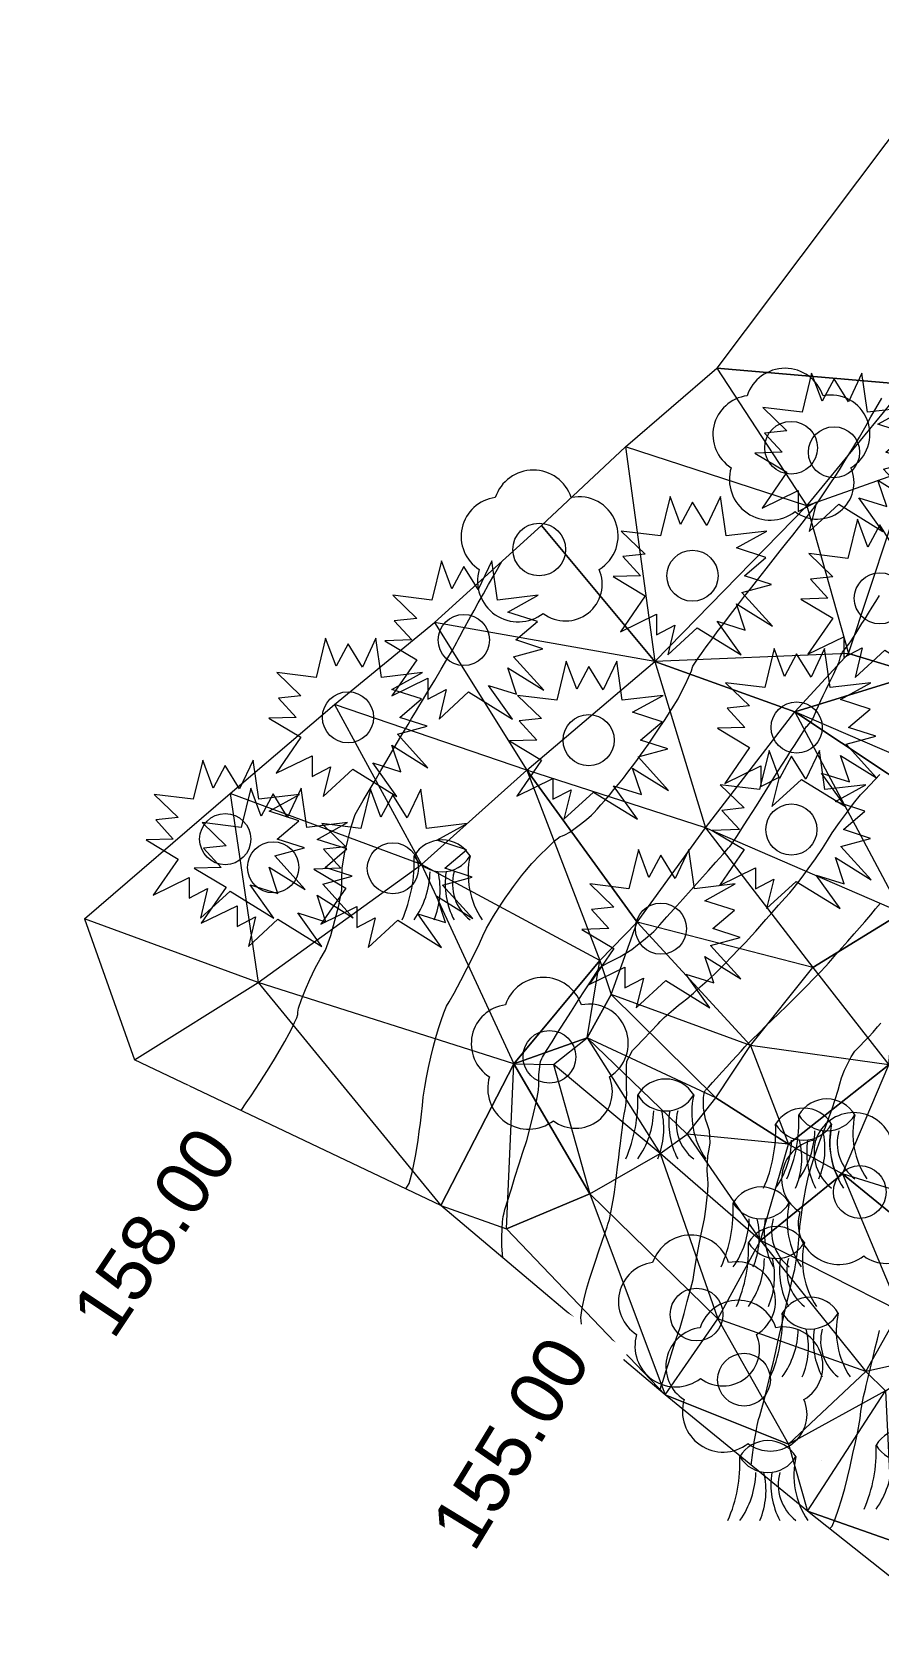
# Model space of a CAD drawing. Header units: metres. Extents: x 33479199 to 33479599, y 5709119 to 5709389.
# Drawn here: x 33479432.8 to 33479464.5, y 5709172.8 to 5709232.7 of the extents above; entities that cross this region are included whole.
import ezdxf

# ---------------------------------------------------------------- set-up
doc = ezdxf.new("R2010")
doc.units = ezdxf.units.M
doc.linetypes.add('58', pattern=[4.5, 3, -1.5])
doc.linetypes.add('59', pattern=[0])
doc.layers.get('0').update_dxf_attribs({"color": 1, "linetype": 'CONTINUOUS'})
for name, color, linetype, lineweight in [('HTW_LINIEN_HOEHENLINIEN', 171, 'CONTINUOUS', 18), ('HTW_PUNKTE_VEGETATION', 7, 'CONTINUOUS', 18), ('Wald', 255, 'CONTINUOUS', 0)]:
    doc.layers.add(name, color=color, linetype=linetype, lineweight=lineweight)
doc.layers.get('0').off()
doc.styles.add('Textart 58', font='Arial.ttf')

# ---------------------------------------------------------------- blocks, each defined once
blk = doc.blocks.new('Laubbaum')
at = {"color": 0, "lineweight": -2}
blk.add_circle((0, 0), 0.165, dxfattribs=at)
for centre, radius, start, end in [((-0.0375, 0.246938), 0.25, 18.1948723, 161.8051277), ((-0.243912, 0.08198), 0.245, 97.2899464, 237.6524382), ((0.248581, 0.084865), 0.245, 301.0640108, 101.4370002), ((-0.130685, -0.198041), 0.255, 163.3552369, 307.6277171), ((0.164141, -0.216861), 0.23, 232.773955, 23.5404981)]:
    blk.add_arc(centre, radius, start, end, dxfattribs=at)
blk = doc.blocks.new('Nadelbaum')
at = {"color": 0, "lineweight": -2}
for p, q in [((-0.14, 0.495), (-0.2, 0.25)), ((-0.075, 0.32), (-0.14, 0.495)), ((0, 0.46), (-0.075, 0.32)), ((0.09, 0.315), (0, 0.46)), ((0.175, 0.495), (0.09, 0.315)), ((0.21, 0.25), (0.175, 0.495)), ((-0.2, 0.25), (-0.445, 0.28)), ((-0.445, 0.28), (-0.295, 0.135)), ((0.465, 0.28), (0.21, 0.25)), ((0.275, 0.175), (0.465, 0.28)), ((-0.295, 0.135), (-0.435, 0.12)), ((-0.435, 0.12), (-0.325, 0)), ((0.46, 0.115), (0.275, 0.175)), ((0.325, 0), (0.46, 0.115)), ((-0.325, 0), (-0.495, -0.005)), ((0.495, -0.055), (0.325, 0)), ((-0.495, -0.005), (-0.295, -0.125)), ((0.31, -0.105), (0.495, -0.055)), ((-0.295, -0.125), (-0.45, -0.35)), ((0.33, -0.34), (0.275, -0.175)), ((0.275, -0.175), (0.5, -0.315)), ((0.5, -0.315), (0.31, -0.105)), ((-0.45, -0.35), (-0.225, -0.24)), ((-0.225, -0.24), (-0.225, -0.37)), ((0.305, -0.495), (0.155, -0.285)), ((0.155, -0.285), (0.33, -0.34)), ((-0.225, -0.37), (-0.11, -0.31)), ((-0.11, -0.31), (-0.155, -0.495)), ((-0.155, -0.495), (0.03, -0.325)), ((0.03, -0.325), (0.305, -0.495))]:
    blk.add_line(p, q, dxfattribs=at)
blk.add_circle((0, 0), 0.16, dxfattribs=at)
blk = doc.blocks.new('Baumstumpf')
at = {"color": 0, "lineweight": -2}
for centre, radius, start, end in [((0, 0.09375), 0.40625, 30.5102374, 149.4897626), ((-2.158333, 0.225), 1.809888, 336.3857282, 2.3749613), ((0, 0.50625), 0.40625, 210.5102374, 329.4897626), ((1.358333, 0.075), 1.033131, 167.42106, 213.8182506), ((-1.225, 0.125), 1.07529, 324.4623196, 358.6677827), ((-0.975, -0.125), 0.951971, 336.8014067, 13.6713099), ((1, -0.05), 0.961769, 171.0273694, 207.8972751), ((0.7, -0.05), 0.570087, 164.7448671, 232.1250306)]:
    blk.add_arc(centre, radius, start, end, dxfattribs=at)

msp = doc.modelspace()

# ---------------------------------------------------------------- linework, layer by layer
at = {"layer": 'HTW_LINIEN_HOEHENLINIEN', "color": 1, "linetype": '58', "lineweight": 18}
for points in [[(33479446.795109, 5709189.25006, 157), (33479446.932109, 5709189.45306, 157), (33479447.056109, 5709189.91106, 157), (33479447.162109, 5709190.48006, 157), (33479447.215109, 5709190.76406, 157), (33479447.263109, 5709191.07606, 157), (33479447.306109, 5709191.39706, 157), (33479447.350109, 5709191.71906, 157), (33479447.388109, 5709192.05006, 157), (33479447.421346, 5709192.373624, 157), (33479447.453109, 5709192.69606, 157), (33479447.509109, 5709193.06006, 157), (33479447.580109, 5709193.43406, 157), (33479447.651109, 5709193.80906, 157), (33479447.738109, 5709194.19406, 157), (33479447.833109, 5709194.56006, 157), (33479447.927109, 5709194.92506, 157), (33479448.029109, 5709195.27106, 157), (33479448.130109, 5709195.56606, 157), (33479448.231109, 5709195.86106, 157), (33479448.332109, 5709196.10606, 157), (33479448.424679, 5709196.270794, 157), (33479448.610109, 5709196.59906, 157), (33479448.862109, 5709197.07306, 157), (33479449.100109, 5709197.53806, 157), (33479449.338109, 5709198.00206, 157), (33479449.562109, 5709198.45606, 157), (33479449.69338, 5709198.745595, 157), (33479449.825109, 5709199.03506, 157), (33479450.088109, 5709199.48106, 157), (33479450.384109, 5709199.93306, 157), (33479450.532109, 5709200.15806, 157), (33479450.688109, 5709200.38506, 157), (33479450.839109, 5709200.59406, 157), (33479450.991109, 5709200.80406, 157), (33479451.139109, 5709200.99706, 157), (33479451.271253, 5709201.153111, 157), (33479451.534109, 5709201.46506, 157), (33479451.843109, 5709201.79106, 157), (33479452.108109, 5709202.04506, 157), (33479452.373109, 5709202.29906, 157), (33479452.595109, 5709202.48106, 157), (33479452.685144, 5709202.508317, 157), (33479452.775109, 5709202.53506, 157), (33479452.956109, 5709202.64506, 157), (33479453.159109, 5709202.79106, 157), (33479453.361109, 5709202.93606, 157), (33479453.586109, 5709203.11606, 157), (33479453.765832, 5709203.283696, 157), (33479453.855109, 5709203.36706, 157), (33479453.980109, 5709203.50006, 157), (33479454.126109, 5709203.66406, 157), (33479454.272109, 5709203.82906, 157), (33479454.439109, 5709204.02506, 157), (33479454.613109, 5709204.23606, 157), (33479454.786109, 5709204.44606, 157), (33479454.966109, 5709204.67106, 157), (33479455.137109, 5709204.89206, 157), (33479455.308109, 5709205.11306, 157), (33479455.471109, 5709205.33006, 157), (33479455.611925, 5709205.526931, 157), (33479455.752109, 5709205.72306, 157), (33479455.904109, 5709205.94206, 157), (33479456.057109, 5709206.16606, 157), (33479456.210109, 5709206.39106, 157), (33479456.363109, 5709206.62106, 157), (33479456.504109, 5709206.83806, 157), (33479456.786109, 5709207.27006, 157), (33479457.020109, 5709207.64906, 157), (33479457.114415, 5709207.8321, 157), (33479457.301109, 5709208.19706, 157), (33479457.524109, 5709208.69806, 157), (33479457.56046, 5709208.834657, 157), (33479457.569109, 5709208.86806, 157), (33479457.645109, 5709208.98706, 157), (33479457.771109, 5709209.16806, 157), (33479457.897109, 5709209.35006, 157), (33479458.074109, 5709209.59406, 157), (33479458.283109, 5709209.87606, 157), (33479458.492109, 5709210.15806, 157), (33479458.733109, 5709210.47906, 157), (33479458.990109, 5709210.81406, 157), (33479459.246109, 5709211.14906, 157), (33479459.517109, 5709211.49906, 157), (33479459.786594, 5709211.840662, 157), (33479460.055109, 5709212.18206, 157), (33479460.330109, 5709212.53106, 157), (33479460.592109, 5709212.86406, 157), (33479460.854109, 5709213.19706, 157), (33479461.103109, 5709213.51506, 157), (33479461.321109, 5709213.79306, 157), (33479461.539109, 5709214.07106, 157), (33479461.726109, 5709214.31006, 157), (33479461.863109, 5709214.48706, 157), (33479462.000109, 5709214.66406, 157), (33479462.088109, 5709214.77806, 157), (33479462.108958, 5709214.807491, 157), (33479462.150109, 5709214.86506, 157), (33479462.272109, 5709215.04306, 157), (33479462.423109, 5709215.26706, 157), (33479462.573109, 5709215.49006, 157), (33479462.753109, 5709215.75906, 157), (33479462.912931, 5709215.999239, 157), (33479463.072109, 5709216.23906, 157), (33479463.320109, 5709216.63806, 157), (33479463.573109, 5709217.05606, 157), (33479463.825109, 5709217.47406, 157), (33479464.082109, 5709217.91206, 157), (33479464.26001, 5709218.230631, 157), (33479464.437109, 5709218.54806, 157), (33479464.666109, 5709218.93406, 157)], [(33479450.440152, 5709186.660935, 156), (33479450.407937, 5709187.095935, 156), (33479450.402937, 5709187.451935, 156), (33479450.414937, 5709187.731935, 156), (33479450.426937, 5709188.010935, 156), (33479450.454937, 5709188.214935, 156), (33479450.488955, 5709188.346187, 156), (33479450.522937, 5709188.477935, 156), (33479450.628937, 5709188.827935, 156), (33479450.761937, 5709189.254935, 156), (33479450.893937, 5709189.681935, 156), (33479451.053937, 5709190.184935, 156), (33479451.197298, 5709190.623231, 156), (33479451.339937, 5709191.060935, 156), (33479451.485937, 5709191.595935, 156), (33479451.596937, 5709192.069935, 156), (33479451.707937, 5709192.543935, 156), (33479451.783937, 5709192.955935, 156), (33479451.788681, 5709193.14981, 156), (33479451.797937, 5709193.536935, 156), (33479451.855937, 5709194.029935, 156), (33479451.905457, 5709194.136442, 156), (33479451.929937, 5709194.188935, 156), (33479452.080937, 5709194.438935, 156), (33479452.289937, 5709194.773935, 156), (33479452.497937, 5709195.108935, 156), (33479452.762937, 5709195.528935, 156), (33479453.016311, 5709195.922834, 156), (33479453.268937, 5709196.315935, 156), (33479453.529937, 5709196.717935, 156), (33479453.731937, 5709197.024935, 156), (33479453.932937, 5709197.330935, 156), (33479454.074937, 5709197.541935, 156), (33479454.090327, 5709197.557803, 156), (33479454.119937, 5709197.586935, 156), (33479454.376937, 5709197.729935, 156), (33479454.603467, 5709197.843271, 156), (33479454.828937, 5709197.954935, 156), (33479455.277937, 5709198.239935, 156), (33479455.502093, 5709198.413031, 156), (33479455.724937, 5709198.584935, 156), (33479456.025937, 5709198.833935, 156), (33479456.103408, 5709198.910866, 156), (33479456.141937, 5709198.948935, 156), (33479456.336937, 5709199.163935, 156), (33479456.600937, 5709199.456935, 156), (33479456.864937, 5709199.748935, 156), (33479457.197937, 5709200.119935, 156), (33479457.510994, 5709200.472195, 156), (33479457.823937, 5709200.823935, 156), (33479458.161937, 5709201.203935, 156), (33479458.433937, 5709201.509935, 156), (33479458.705937, 5709201.815935, 156), (33479458.911937, 5709202.047935, 156), (33479458.961142, 5709202.103962, 156), (33479459.009937, 5709202.159935, 156), (33479459.221937, 5709202.476935, 156), (33479459.501937, 5709202.910935, 156), (33479459.641937, 5709203.127935, 156), (33479459.798937, 5709203.373935, 156), (33479459.960937, 5709203.630935, 156), (33479460.123937, 5709203.887935, 156), (33479460.291937, 5709204.156935, 156), (33479460.454021, 5709204.418715, 156), (33479460.615937, 5709204.678935, 156), (33479460.780937, 5709204.943935, 156), (33479460.938937, 5709205.195935, 156), (33479461.097937, 5709205.448935, 156), (33479461.249937, 5709205.687935, 156), (33479461.382937, 5709205.895935, 156), (33479461.648937, 5709206.311935, 156), (33479461.840937, 5709206.604935, 156), (33479461.872118, 5709206.637743, 156), (33479461.932937, 5709206.700935, 156), (33479462.013937, 5709206.790935, 156), (33479462.033408, 5709206.817568, 156), (33479462.051937, 5709206.842935, 156), (33479462.128937, 5709207.009935, 156), (33479462.185768, 5709207.152115, 156), (33479462.213937, 5709207.222935, 156), (33479462.288937, 5709207.387935, 156), (33479462.379937, 5709207.581935, 156), (33479462.470937, 5709207.774935, 156), (33479462.577937, 5709207.997935, 156), (33479462.670708, 5709208.186826, 156), (33479462.855937, 5709208.561935, 156), (33479463.066937, 5709209.036935, 156), (33479463.093306, 5709209.135437, 156), (33479463.117937, 5709209.232935, 156), (33479463.193937, 5709209.394935, 156), (33479463.244985, 5709209.459632, 156), (33479463.294937, 5709209.522935, 156), (33479463.414937, 5709209.683935, 156), (33479463.484566, 5709209.780901, 156), (33479463.518937, 5709209.828935, 156), (33479463.690937, 5709210.099935, 156), (33479463.921937, 5709210.469935, 156), (33479464.036937, 5709210.654935, 156), (33479464.166937, 5709210.863935, 156), (33479464.301937, 5709211.082935, 156), (33479464.436937, 5709211.301935, 156), (33479464.577937, 5709211.530935, 156)], [(33479456.346817, 5709181.672101, 154), (33479456.344561, 5709181.702101, 154), (33479456.356561, 5709181.751101, 154), (33479456.371042, 5709181.791801, 154), (33479456.377561, 5709181.811101, 154), (33479456.454561, 5709182.049101, 154), (33479456.563561, 5709182.390101, 154), (33479456.672561, 5709182.731101, 154), (33479456.814561, 5709183.176101, 154), (33479456.952965, 5709183.611776, 154), (33479457.091561, 5709184.046101, 154), (33479457.242561, 5709184.565101, 154), (33479457.365561, 5709185.016101, 154), (33479457.488561, 5709185.467101, 154), (33479457.582561, 5709185.851101, 154), (33479457.60783, 5709186.017642, 154), (33479457.632561, 5709186.184101, 154), (33479457.688561, 5709186.494101, 154), (33479457.752561, 5709186.834101, 154), (33479457.816561, 5709187.174101, 154), (33479457.889561, 5709187.544101, 154), (33479457.95086, 5709187.831257, 154), (33479458.011561, 5709188.118101, 154), (33479458.065561, 5709188.485101, 154), (33479458.101561, 5709188.820101, 154), (33479458.136561, 5709189.154101, 154), (33479458.153561, 5709189.456101, 154), (33479458.139765, 5709189.61541, 154), (33479458.112561, 5709189.933101, 154), (33479458.132561, 5709190.492101, 154), (33479458.180875, 5709190.733312, 154), (33479458.227561, 5709190.974101, 154), (33479458.199561, 5709191.432101, 154), (33479458.124591, 5709191.649306, 154), (33479458.048561, 5709191.866101, 154), (33479457.974561, 5709192.280101, 154), (33479457.975898, 5709192.478224, 154), (33479457.976561, 5709192.675101, 154), (33479458.007561, 5709192.903101, 154), (33479458.037784, 5709192.933316, 154), (33479458.052561, 5709192.948101, 154), (33479458.161561, 5709193.069101, 154), (33479458.314561, 5709193.238101, 154), (33479458.467561, 5709193.407101, 154), (33479458.664561, 5709193.625101, 154), (33479458.853729, 5709193.835484, 154), (33479459.042561, 5709194.046101, 154), (33479459.235561, 5709194.259101, 154), (33479459.382561, 5709194.420101, 154), (33479459.528561, 5709194.581101, 154), (33479459.628561, 5709194.691101, 154), (33479459.634815, 5709194.696179, 154), (33479459.646561, 5709194.705101, 154), (33479459.833561, 5709194.887101, 154), (33479460.008136, 5709195.061, 154), (33479460.095561, 5709195.147101, 154), (33479460.304561, 5709195.351101, 154), (33479460.551561, 5709195.593101, 154), (33479460.798561, 5709195.834101, 154), (33479461.083561, 5709196.112101, 154), (33479461.326287, 5709196.347443, 154), (33479461.568561, 5709196.582101, 154), (33479461.856561, 5709196.871101, 154), (33479462.107561, 5709197.128101, 154), (33479462.357561, 5709197.385101, 154), (33479462.570561, 5709197.609101, 154), (33479462.663372, 5709197.716651, 154), (33479462.754561, 5709197.823101, 154), (33479462.946561, 5709198.044101, 154), (33479463.165561, 5709198.295101, 154), (33479463.384561, 5709198.545101, 154), (33479463.630561, 5709198.825101, 154), (33479463.830521, 5709199.052409, 154), (33479464.029561, 5709199.279101, 154), (33479464.250561, 5709199.539101, 154), (33479464.431561, 5709199.759101, 154), (33479464.611561, 5709199.978101, 154)], [(33479459.766547, 5709178.869284, 153), (33479459.820547, 5709179.355284, 153), (33479459.878547, 5709179.749284, 153), (33479459.933547, 5709180.057284, 153), (33479459.987547, 5709180.364284, 153), (33479460.039547, 5709180.584284, 153), (33479460.08345, 5709180.723788, 153), (33479460.125547, 5709180.863284, 153), (33479460.201547, 5709181.145284, 153), (33479460.283547, 5709181.464284, 153), (33479460.365547, 5709181.782284, 153), (33479460.452547, 5709182.137284, 153), (33479460.519247, 5709182.422971, 153), (33479460.584547, 5709182.708284, 153), (33479460.683547, 5709183.136284, 153), (33479460.781547, 5709183.563284, 153), (33479460.879547, 5709183.990284, 153), (33479460.976547, 5709184.416284, 153), (33479461.041434, 5709184.70099, 153), (33479461.105547, 5709184.985284, 153), (33479461.182547, 5709185.318284, 153), (33479461.249547, 5709185.604284, 153), (33479461.315547, 5709185.889284, 153), (33479461.371547, 5709186.128284, 153), (33479461.395956, 5709186.22563, 153), (33479461.419547, 5709186.322284, 153), (33479461.453547, 5709186.541284, 153), (33479461.487547, 5709186.797284, 153), (33479461.520547, 5709187.052284, 153), (33479461.552547, 5709187.344284, 153), (33479461.572714, 5709187.587737, 153), (33479461.592547, 5709187.831284, 153), (33479461.639547, 5709188.191284, 153), (33479461.694547, 5709188.549284, 153), (33479461.748547, 5709188.906284, 153), (33479461.811547, 5709189.261284, 153), (33479461.864994, 5709189.494639, 153), (33479461.917547, 5709189.727284, 153), (33479462.018547, 5709190.074284, 153), (33479462.129547, 5709190.420284, 153), (33479462.240547, 5709190.766284, 153), (33479462.362547, 5709191.110284, 153), (33479462.457621, 5709191.338537, 153), (33479462.552547, 5709191.566284, 153), (33479462.679547, 5709191.911284, 153), (33479462.798547, 5709192.258284, 153), (33479462.917547, 5709192.605284, 153), (33479463.028547, 5709192.953284, 153), (33479463.092516, 5709193.188242, 153), (33479463.155547, 5709193.422284, 153), (33479463.269547, 5709193.706284, 153), (33479463.392547, 5709193.955284, 153), (33479463.515547, 5709194.204284, 153), (33479463.647547, 5709194.418284, 153), (33479463.747853, 5709194.516237, 153), (33479463.848547, 5709194.613284, 153), (33479464.009547, 5709194.781284, 153), (33479464.174547, 5709194.959284, 153), (33479464.339547, 5709195.137284, 153), (33479464.509547, 5709195.326284, 153), (33479464.630505, 5709195.466626, 153)], [(33479462.702257, 5709176.48916, 152), (33479462.802257, 5709176.59016, 152), (33479462.920257, 5709176.86416, 152), (33479463.038257, 5709177.21716, 152), (33479463.155257, 5709177.57016, 152), (33479463.272257, 5709178.00116, 152), (33479463.374065, 5709178.416025, 152), (33479463.474257, 5709178.83016, 152), (33479463.584257, 5709179.31416, 152), (33479463.673257, 5709179.72816, 152), (33479463.762257, 5709180.14216, 152), (33479463.830257, 5709180.48616, 152), (33479463.848363, 5709180.623297, 152), (33479463.883257, 5709180.89716, 152), (33479463.983257, 5709181.45016, 152), (33479464.048157, 5709181.728696, 152), (33479464.080257, 5709181.86716, 152), (33479464.153257, 5709182.17116, 152), (33479464.239257, 5709182.52316, 152), (33479464.324257, 5709182.87416, 152), (33479464.422257, 5709183.27316, 152), (33479464.50421, 5709183.602222, 152), (33479464.585257, 5709183.93116, 152)]]:
    msp.add_polyline3d(points, dxfattribs=at)
at = {"layer": 'Wald'}
for points in [[(33479458.475, 5709220.067, 157.7936), (33479465.5929, 5709219.4488, 156.9239), (33479467.9644, 5709232.6858, 157.8122)], [(33479455.0408, 5709217.1078, 157.8782), (33479458.475, 5709220.067, 157.7936), (33479461.8533, 5709214.8901, 157.0632)], [(33479458.475, 5709220.067, 157.7936), (33479461.8533, 5709214.8901, 157.0632), (33479465.5929, 5709219.4488, 156.9239)], [(33479461.8533, 5709214.8901, 157.0632), (33479465.5929, 5709219.4488, 156.9239), (33479465.709, 5709216.2587, 156.4866)], [(33479451.8923, 5709214.1477, 157.9325), (33479455.0408, 5709217.1078, 157.8782), (33479456.1448, 5709209.0456, 157.2696)], [(33479455.0408, 5709217.1078, 157.8782), (33479456.1448, 5709209.0456, 157.2696), (33479461.8533, 5709214.8901, 157.0632)], [(33479461.8533, 5709214.8901, 157.0632), (33479463.4141, 5709209.3432, 155.9511), (33479465.709, 5709216.2587, 156.4866)], [(33479463.4141, 5709209.3432, 155.9511), (33479465.709, 5709216.2587, 156.4866), (33479465.982, 5709208.5753, 155.1141)], [(33479456.1448, 5709209.0456, 157.2696), (33479461.8533, 5709214.8901, 157.0632), (33479463.4141, 5709209.3432, 155.9511)], [(33479447.8718, 5709210.5179, 158.1146), (33479451.8923, 5709214.1477, 157.9325), (33479456.1448, 5709209.0456, 157.2696)], [(33479444.1295, 5709207.4313, 158.277), (33479447.8718, 5709210.5179, 158.1146), (33479451.3394, 5709204.9628, 157.5251)], [(33479447.8718, 5709210.5179, 158.1146), (33479451.3394, 5709204.9628, 157.5251), (33479456.1448, 5709209.0456, 157.2696)], [(33479456.1448, 5709209.0456, 157.2696), (33479461.4043, 5709207.1578, 156.2153), (33479463.4141, 5709209.3432, 155.9511)], [(33479461.4043, 5709207.1578, 156.2153), (33479463.4141, 5709209.3432, 155.9511), (33479465.982, 5709208.5753, 155.1141)], [(33479451.3394, 5709204.9628, 157.5251), (33479456.1448, 5709209.0456, 157.2696), (33479458.0518, 5709202.8068, 156.4045)], [(33479456.1448, 5709209.0456, 157.2696), (33479458.0518, 5709202.8068, 156.4045), (33479461.4043, 5709207.1578, 156.2153)], [(33479461.4043, 5709207.1578, 156.2153), (33479465.982, 5709208.5753, 155.1141), (33479468.5077, 5709204.0895, 153.9256)], [(33479440.2041, 5709204.0904, 158.45), (33479444.1295, 5709207.4313, 158.277), (33479447.3883, 5709201.429, 157.6878)], [(33479444.1295, 5709207.4313, 158.277), (33479447.3883, 5709201.429, 157.6878), (33479451.3394, 5709204.9628, 157.5251)], [(33479458.0518, 5709202.8068, 156.4045), (33479461.4043, 5709207.1578, 156.2153), (33479465.4226, 5709199.6162, 153.7102)], [(33479461.4043, 5709207.1578, 156.2153), (33479465.4226, 5709199.6162, 153.7102), (33479468.3753, 5709202.529, 153.6727)], [(33479461.4043, 5709207.1578, 156.2153), (33479468.3753, 5709202.529, 153.6727), (33479468.5077, 5709204.0895, 153.9256)], [(33479447.3883, 5709201.429, 157.6878), (33479451.3394, 5709204.9628, 157.5251), (33479454.0822, 5709197.824, 156.0614)], [(33479451.3394, 5709204.9628, 157.5251), (33479454.0822, 5709197.824, 156.0614), (33479455.4838, 5709199.264, 156.2506)], [(33479451.3394, 5709204.9628, 157.5251), (33479455.4838, 5709199.264, 156.2506), (33479458.0518, 5709202.8068, 156.4045)], [(33479434.7456, 5709199.3858, 158.7299), (33479440.2041, 5709204.0904, 158.45), (33479441.2596, 5709197.0011, 158.3199)], [(33479440.2041, 5709204.0904, 158.45), (33479441.2596, 5709197.0011, 158.3199), (33479447.3883, 5709201.429, 157.6878)], [(33479455.4838, 5709199.264, 156.2506), (33479458.0518, 5709202.8068, 156.4045), (33479462.0823, 5709197.5618, 154.115)], [(33479458.0518, 5709202.8068, 156.4045), (33479462.0823, 5709197.5618, 154.115), (33479465.4226, 5709199.6162, 153.7102)], [(33479441.2596, 5709197.0011, 158.3199), (33479447.3883, 5709201.429, 157.6878), (33479450.8546, 5709193.9439, 156.3479)], [(33479447.3883, 5709201.429, 157.6878), (33479450.8546, 5709193.9439, 156.3479), (33479454.0822, 5709197.824, 156.0614)], [(33479434.7456, 5709199.3858, 158.7299), (33479436.6161, 5709194.089, 158.6484), (33479441.2596, 5709197.0011, 158.3199)], [(33479454.0822, 5709197.824, 156.0614), (33479454.5109, 5709196.5488, 155.6814), (33479455.4838, 5709199.264, 156.2506)], [(33479454.5109, 5709196.5488, 155.6814), (33479455.4838, 5709199.264, 156.2506), (33479459.736, 5709194.6313, 153.9586)], [(33479455.4838, 5709199.264, 156.2506), (33479459.736, 5709194.6313, 153.9586), (33479462.0823, 5709197.5618, 154.115)], [(33479462.0823, 5709197.5618, 154.115), (33479464.9278, 5709193.9056, 152.5801), (33479465.4226, 5709199.6162, 153.7102)], [(33479450.8546, 5709193.9439, 156.3479), (33479453.6093, 5709194.9129, 155.5137), (33479454.0822, 5709197.824, 156.0614)], [(33479453.6093, 5709194.9129, 155.5137), (33479454.0822, 5709197.824, 156.0614), (33479454.5109, 5709196.5488, 155.6814)], [(33479459.736, 5709194.6313, 153.9586), (33479462.0823, 5709197.5618, 154.115), (33479464.9278, 5709193.9056, 152.5801)], [(33479436.6161, 5709194.089, 158.6484), (33479441.2596, 5709197.0011, 158.3199), (33479448.1209, 5709188.6198, 156.7853)], [(33479441.2596, 5709197.0011, 158.3199), (33479448.1209, 5709188.6198, 156.7853), (33479450.8546, 5709193.9439, 156.3479)], [(33479453.6093, 5709194.9129, 155.5137), (33479454.5109, 5709196.5488, 155.6814), (33479458.4323, 5709192.6612, 153.8428)], [(33479454.5109, 5709196.5488, 155.6814), (33479458.4323, 5709192.6612, 153.8428), (33479459.736, 5709194.6313, 153.9586)], [(33479450.8546, 5709193.9439, 156.3479), (33479452.3465, 5709193.9141, 155.8032), (33479453.6093, 5709194.9129, 155.5137)], [(33479452.3465, 5709193.9141, 155.8032), (33479453.6093, 5709194.9129, 155.5137), (33479456.3512, 5709190.5784, 154.5635)], [(33479453.6093, 5709194.9129, 155.5137), (33479456.3512, 5709190.5784, 154.5635), (33479457.3568, 5709191.3075, 154.2111)], [(33479453.6093, 5709194.9129, 155.5137), (33479457.3568, 5709191.3075, 154.2111), (33479458.4323, 5709192.6612, 153.8428)], [(33479458.4323, 5709192.6612, 153.8428), (33479459.736, 5709194.6313, 153.9586), (33479461.167, 5709190.9249, 153.336)], [(33479459.736, 5709194.6313, 153.9586), (33479461.167, 5709190.9249, 153.336), (33479464.9278, 5709193.9056, 152.5801)], [(33479448.1209, 5709188.6198, 156.7853), (33479450.5735, 5709187.7418, 155.9225), (33479450.8546, 5709193.9439, 156.3479)], [(33479450.5735, 5709187.7418, 155.9225), (33479450.8546, 5709193.9439, 156.3479), (33479453.7049, 5709189.0574, 155.2645)], [(33479450.8546, 5709193.9439, 156.3479), (33479452.3465, 5709193.9141, 155.8032), (33479453.7049, 5709189.0574, 155.2645)], [(33479452.3465, 5709193.9141, 155.8032), (33479453.7049, 5709189.0574, 155.2645), (33479456.3512, 5709190.5784, 154.5635)], [(33479461.167, 5709190.9249, 153.336), (33479463.1959, 5709189.8148, 152.5865), (33479464.9278, 5709193.9056, 152.5801)], [(33479463.1959, 5709189.8148, 152.5865), (33479464.9278, 5709193.9056, 152.5801), (33479468.5537, 5709188.1293, 151.0992)], [(33479457.3568, 5709191.3075, 154.2111), (33479458.4323, 5709192.6612, 153.8428), (33479461.167, 5709190.9249, 153.336)], [(33479456.3512, 5709190.5784, 154.5635), (33479457.3568, 5709191.3075, 154.2111), (33479460.1147, 5709187.3123, 153.4125)], [(33479457.3568, 5709191.3075, 154.2111), (33479460.1147, 5709187.3123, 153.4125), (33479461.167, 5709190.9249, 153.336)], [(33479460.1147, 5709187.3123, 153.4125), (33479461.167, 5709190.9249, 153.336), (33479463.1959, 5709189.8148, 152.5865)], [(33479453.7049, 5709189.0574, 155.2645), (33479456.3512, 5709190.5784, 154.5635), (33479458.5127, 5709184.3729, 153.6658)], [(33479456.3512, 5709190.5784, 154.5635), (33479458.5127, 5709184.3729, 153.6658), (33479460.1147, 5709187.3123, 153.4125)], [(33479460.1147, 5709187.3123, 153.4125), (33479463.1959, 5709189.8148, 152.5865), (33479465.3394, 5709184.6612, 151.8477)], [(33479463.1959, 5709189.8148, 152.5865), (33479465.3394, 5709184.6612, 151.8477), (33479467.0564, 5709186.6566, 151.2451)], [(33479463.1959, 5709189.8148, 152.5865), (33479467.0564, 5709186.6566, 151.2451), (33479468.5537, 5709188.1293, 151.0992)], [(33479450.5735, 5709187.7418, 155.9225), (33479453.7049, 5709189.0574, 155.2645), (33479456.5314, 5709181.5162, 153.9375)], [(33479453.7049, 5709189.0574, 155.2645), (33479456.5314, 5709181.5162, 153.9375), (33479458.5127, 5709184.3729, 153.6658)], [(33479448.1209, 5709188.6198, 156.7853), (33479450.5735, 5709187.7418, 155.9225), (33479456.5314, 5709181.5162, 153.9375)], [(33479458.5127, 5709184.3729, 153.6658), (33479460.1147, 5709187.3123, 153.4125), (33479464.0683, 5709182.3938, 152.0365)], [(33479460.1147, 5709187.3123, 153.4125), (33479464.0683, 5709182.3938, 152.0365), (33479465.3394, 5709184.6612, 151.8477)], [(33479456.5314, 5709181.5162, 153.9375), (33479458.5127, 5709184.3729, 153.6658), (33479461.1678, 5709179.6638, 152.6515)], [(33479458.5127, 5709184.3729, 153.6658), (33479461.1678, 5709179.6638, 152.6515), (33479464.0683, 5709182.3938, 152.0365)], [(33479464.0683, 5709182.3938, 152.0365), (33479465.3394, 5709184.6612, 151.8477), (33479466.948, 5709183.0255, 151.3109)], [(33479464.0683, 5709182.3938, 152.0365), (33479464.8072, 5709181.6593, 151.7896), (33479466.948, 5709183.0255, 151.3109)], [(33479461.1678, 5709179.6638, 152.6515), (33479464.0683, 5709182.3938, 152.0365), (33479464.8072, 5709181.6593, 151.7896)], [(33479456.5314, 5709181.5162, 153.9375), (33479461.1678, 5709179.6638, 152.6515), (33479461.875, 5709177.1442, 152.389)], [(33479461.1678, 5709179.6638, 152.6515), (33479461.875, 5709177.1442, 152.389), (33479464.8072, 5709181.6593, 151.7896)], [(33479461.875, 5709177.1442, 152.389), (33479464.8072, 5709181.6593, 151.7896), (33479465.0744, 5709176.0149, 151.2526)], [(33479461.875, 5709177.1442, 152.389), (33479465.0744, 5709176.0149, 151.2526), (33479466.4062, 5709173.5563, 150.2583)]]:
    msp.add_3dface(points, dxfattribs=at)

# ---------------------------------------------------------------- block references
at = {"layer": 'HTW_PUNKTE_VEGETATION', "color": 3, "lineweight": 18, "xscale": 5.999000072479, "yscale": 5.999000072479, "zscale": 5.999000072479}
for name, p in [('Laubbaum', (33479461.2596, 5709217.0739, 157.4613)), ('Nadelbaum', (33479462.8726, 5709216.9036, 157.274)), ('Laubbaum', (33479451.8079, 5709213.2528, 157.9505)), ('Nadelbaum', (33479457.5587, 5709212.2672, 157.5143)), ('Nadelbaum', (33479464.5937, 5709211.4194, 156.1601)), ('Nadelbaum', (33479448.9781, 5709209.8561, 158.1996)), ('Nadelbaum', (33479444.6313, 5709206.9509, 158.3605)), ('Nadelbaum', (33479461.4693, 5709206.5709, 156.2478)), ('Nadelbaum', (33479453.6647, 5709206.0947, 157.4607)), ('Nadelbaum', (33479440.0229, 5709202.3785, 158.6525)), ('Nadelbaum', (33479461.2725, 5709202.7378, 155.6468)), ('Nadelbaum', (33479441.8217, 5709201.3188, 158.645)), ('Nadelbaum', (33479446.3158, 5709201.2839, 158.0516)), ('Nadelbaum', (33479456.3757, 5709199.017, 156.052)), ('Laubbaum', (33479452.1899, 5709194.205, 156.4352)), ('Laubbaum', (33479463.8387, 5709189.1296, 152.5833)), ('Laubbaum', (33479457.7144, 5709184.5303, 153.9784)), ('Laubbaum', (33479459.4943, 5709182.0836, 153.2709))]:
    msp.add_blockref(name, p, dxfattribs=at)
at = {"layer": 'HTW_PUNKTE_VEGETATION', "color": 7, "lineweight": 18}
for p, xscale, yscale, zscale in [((33479448.1609, 5709200.8469, 157.7447), 3, 3, 3), ((33479456.5552, 5709191.8722, 154.426), 3, 3, 3), ((33479462.6023, 5709191.1228, 153.0517), 3, 3, 3), ((33479461.7309, 5709190.778, 153.3504), 3, 3, 3), ((33479460.1385, 5709187.8198, 153.594), 3, 3, 3), ((33479460.7106, 5709186.3326, 153.2014), 3, 3, 3), ((33479461.9805, 5709183.6848, 152.7626), 3, 3, 3), ((33479465.5025, 5709178.7256, 151.5173), 3, 3, 3), ((33479460.3886, 5709178.2959, 152.8925), 3, 3, 3), ((33479462.4151, 5709179.0539, 152.4201), 0.002000000095, 0.002000000095, 0.002000000095)]:
    msp.add_blockref('Baumstumpf', p, dxfattribs=dict(at, xscale=xscale, yscale=yscale, zscale=zscale))

# ---------------------------------------------------------------- next in the draw order: texts
at = {"layer": 'HTW_LINIEN_HOEHENLINIEN', "color": 7, "lineweight": 18, "char_height": 2, "attachment_point": 8, "line_spacing_factor": 0.69, "style": 'Textart 58', "bg_fill": 2}
for s, insert, rotation in [('158.00', (33479438.211849, 5709187.070877, 158), 56.29493138), ('155.00', (33479451.600483, 5709179.184366, 155), 58.62930002), ('150.00', (33479465.134372, 5709168.002051, 150), 58.15069575)]:
    msp.add_mtext(s, dxfattribs=dict(at, insert=insert, rotation=rotation))

# ---------------------------------------------------------------- next in the draw order: linework, layer by layer
at = {"layer": 'HTW_LINIEN_HOEHENLINIEN', "color": 1, "linetype": '58', "lineweight": 18}
msp.add_polyline3d([(33479440.620025, 5709192.185597, 158), (33479440.814025, 5709192.473597, 158), (33479440.993025, 5709192.742597, 158), (33479441.157025, 5709192.992597, 158), (33479441.320025, 5709193.242597, 158), (33479441.468025, 5709193.474597, 158), (33479441.603025, 5709193.688597, 158), (33479441.874025, 5709194.118597, 158), (33479442.089025, 5709194.479597, 158), (33479442.257025, 5709194.778597, 158), (33479442.424025, 5709195.076597, 158), (33479442.544025, 5709195.312597, 158), (33479442.624025, 5709195.493597, 158), (33479442.704025, 5709195.674597, 158), (33479442.744025, 5709195.800597, 158), (33479442.753003, 5709195.879553, 158), (33479442.768025, 5709196.035597, 158), (33479442.881025, 5709196.363597, 158), (33479443.038025, 5709196.737597, 158), (33479443.194025, 5709197.110597, 158), (33479443.395025, 5709197.530597, 158), (33479443.588695, 5709197.873589, 158), (33479443.781025, 5709198.215597, 158), (33479443.980025, 5709198.762597, 158), (33479444.133025, 5709199.326597, 158), (33479444.286025, 5709199.890597, 158), (33479444.393025, 5709200.470597, 158), (33479444.403452, 5709200.880569, 158), (33479444.414025, 5709201.289597, 158), (33479444.501025, 5709201.830597, 158), (33479444.623025, 5709202.333597, 158), (33479444.744025, 5709202.836597, 158), (33479444.901025, 5709203.302597, 158), (33479445.05359, 5709203.564282, 158), (33479445.205025, 5709203.825597, 158), (33479445.428025, 5709204.206597, 158), (33479445.648025, 5709204.581597, 158), (33479445.867025, 5709204.956597, 158), (33479446.083025, 5709205.326597, 158), (33479446.223592, 5709205.565675, 158), (33479446.364025, 5709205.804597, 158), (33479446.615025, 5709206.226597, 158), (33479446.885025, 5709206.679597, 158), (33479447.020025, 5709206.905597, 158), (33479447.160025, 5709207.139597, 158), (33479447.293025, 5709207.362597, 158), (33479447.427025, 5709207.585597, 158), (33479447.555025, 5709207.797597, 158), (33479447.665768, 5709207.979941, 158), (33479447.885025, 5709208.344597, 158), (33479448.133025, 5709208.764597, 158), (33479448.340025, 5709209.120597, 158), (33479448.547025, 5709209.475597, 158), (33479448.713025, 5709209.767597, 158), (33479448.769852, 5709209.878101, 158), (33479448.825025, 5709209.987597, 158), (33479448.969025, 5709210.253597, 158), (33479449.231025, 5709210.724597, 158), (33479449.362025, 5709210.959597, 158), (33479449.522025, 5709211.245597, 158), (33479449.716025, 5709211.589597, 158), (33479449.910025, 5709211.933597, 158), (33479450.137025, 5709212.335597, 158), (33479450.401999, 5709212.802222, 158)], dxfattribs=at)
at = {"layer": 'HTW_LINIEN_HOEHENLINIEN', "color": 5, "linetype": '59', "lineweight": 18}
msp.add_polyline3d([(33479453.393484, 5709184.166518, 155), (33479453.374132, 5709184.422518, 155), (33479453.419132, 5709184.762518, 155), (33479453.498132, 5709185.122518, 155), (33479453.577132, 5709185.482518, 155), (33479453.689132, 5709185.862518, 155), (33479453.805315, 5709186.201409, 155), (33479453.921132, 5709186.539518, 155), (33479454.051132, 5709186.923518, 155), (33479454.160132, 5709187.245518, 155), (33479454.268132, 5709187.566518, 155), (33479454.355132, 5709187.826518, 155), (33479454.384309, 5709187.918319, 155), (33479454.442132, 5709188.099518, 155), (33479454.550132, 5709188.619518, 155), (33479454.601866, 5709188.956832, 155), (33479454.627132, 5709189.125518, 155), (33479454.667132, 5709189.426518, 155), (33479454.709132, 5709189.752518, 155), (33479454.750132, 5709190.077518, 155), (33479454.792132, 5709190.426518, 155), (33479454.822268, 5709190.692103, 155), (33479454.852132, 5709190.956518, 155), (33479454.891132, 5709191.273518, 155), (33479454.928132, 5709191.549518, 155), (33479454.964132, 5709191.824518, 155), (33479454.997132, 5709192.058518, 155), (33479455.016387, 5709192.161237, 155), (33479455.053132, 5709192.364518, 155), (33479455.090132, 5709192.799518, 155), (33479455.089409, 5709193.030313, 155), (33479455.088132, 5709193.260518, 155), (33479455.088132, 5709193.672518, 155), (33479455.089631, 5709193.855848, 155), (33479455.090132, 5709194.037518, 155), (33479455.309132, 5709194.441518, 155), (33479455.528141, 5709194.664332, 155), (33479455.637132, 5709194.774518, 155), (33479455.785132, 5709194.928518, 155), (33479455.924132, 5709195.076518, 155), (33479456.063132, 5709195.223518, 155), (33479456.194132, 5709195.363518, 155), (33479456.270864, 5709195.449208, 155), (33479456.347132, 5709195.534518, 155), (33479456.501132, 5709195.679518, 155), (33479456.674132, 5709195.832518, 155), (33479456.846132, 5709195.984518, 155), (33479457.037132, 5709196.144518, 155), (33479457.190742, 5709196.26331, 155), (33479457.344132, 5709196.381518, 155), (33479457.594132, 5709196.595518, 155), (33479457.854132, 5709196.828518, 155), (33479458.113132, 5709197.060518, 155), (33479458.382132, 5709197.310518, 155), (33479458.575908, 5709197.501713, 155), (33479458.768132, 5709197.692518, 155), (33479459.035132, 5709197.966518, 155), (33479459.290132, 5709198.234518, 155), (33479459.545132, 5709198.501518, 155), (33479459.788132, 5709198.762518, 155), (33479459.93609, 5709198.928219, 155), (33479460.083132, 5709199.093518, 155), (33479460.316132, 5709199.356518, 155), (33479460.555132, 5709199.626518, 155), (33479460.793132, 5709199.895518, 155), (33479461.038132, 5709200.171518, 155), (33479461.209207, 5709200.366413, 155), (33479461.380132, 5709200.560518, 155), (33479461.643132, 5709200.902518, 155), (33479461.908132, 5709201.269518, 155), (33479462.173132, 5709201.635518, 155), (33479462.441132, 5709202.026518, 155), (33479462.623896, 5709202.321363, 155), (33479462.806132, 5709202.615518, 155), (33479463.075132, 5709203.000518, 155), (33479463.342132, 5709203.357518, 155), (33479463.608132, 5709203.713518, 155), (33479463.872132, 5709204.041518, 155), (33479464.044983, 5709204.222244, 155), (33479464.217132, 5709204.402518, 155), (33479464.418132, 5709204.620518, 155), (33479464.589132, 5709204.810518, 155)], dxfattribs=at)

doc.saveas('drawing.dxf')
